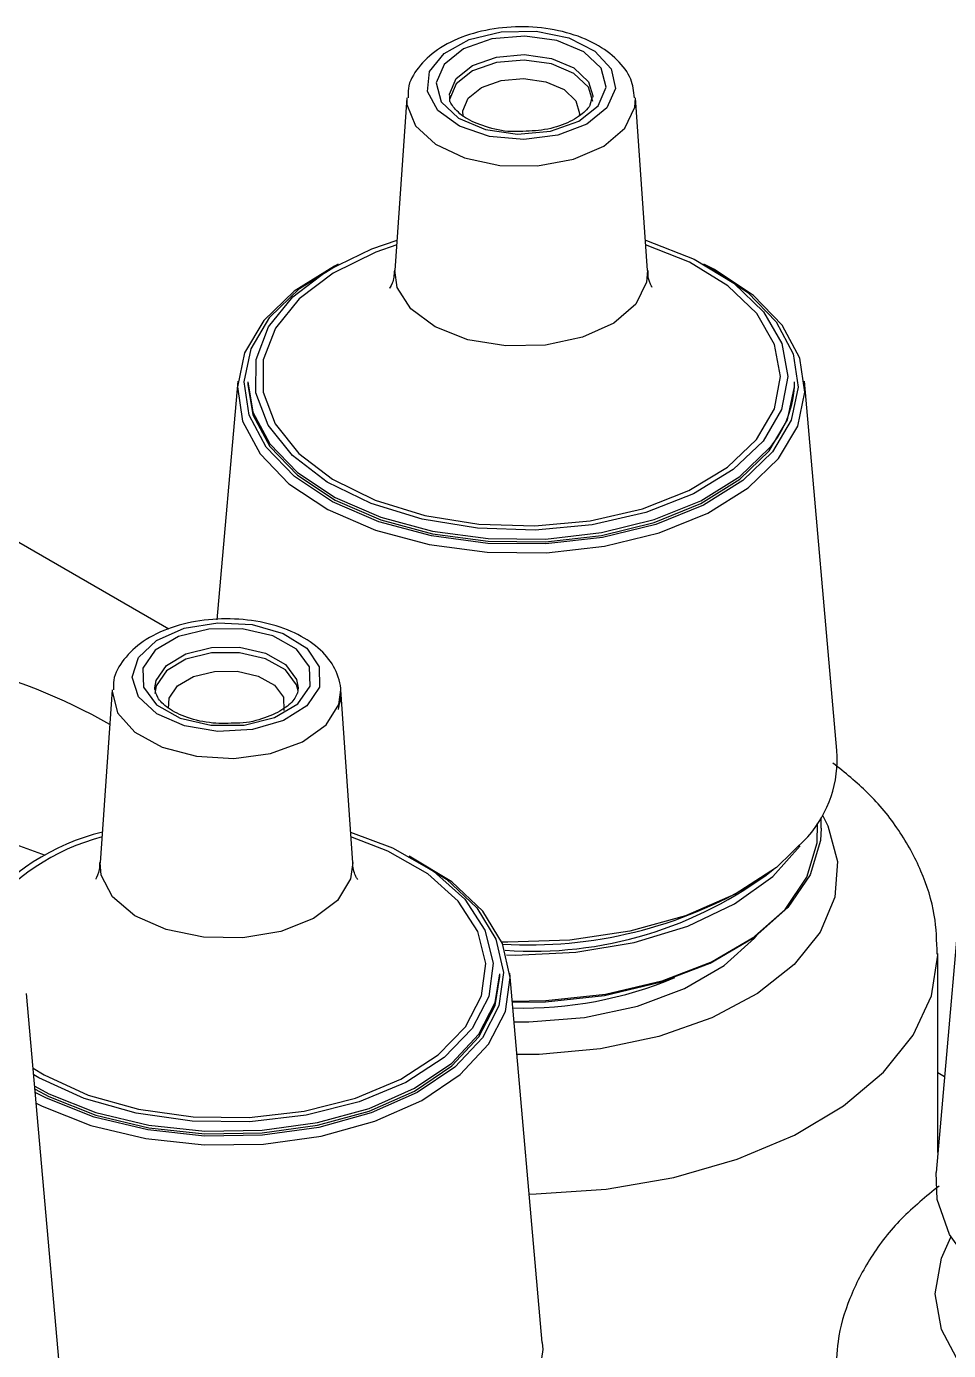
# Model space of a CAD drawing. Header units: millimetres. Extents: x 15 to 589, y 5 to 415.
# Drawn here: x 535.37 to 549.2, y 130.22 to 150.07 of the extents above; entities that cross this region are included whole.
import ezdxf

# ---------------------------------------------------------------- set-up
doc = ezdxf.new("R2010")
doc.units = ezdxf.units.MM

msp = doc.modelspace()

# ---------------------------------------------------------------- linework, layer by layer
at = {"color": 7, "linetype": 'Continuous', "lineweight": 25}
for p, q in [((541.075, 149.002), (540.897, 146.411)), ((543.856, 149.017), (543.821, 148.891)), ((543.864, 149.031), (543.864, 149.012)), ((544.682, 146.411), (544.504, 149.002)), ((537.505, 141.036), (529.166, 145.851)), ((538.538, 144.751), (538.225, 141.173)), ((538.689, 144.744), (538.689, 144.703)), ((546.889, 144.703), (546.889, 144.744)), ((547.526, 139.213), (547.041, 144.751)), ((536.656, 140.124), (536.477, 137.532)), ((537.296, 140.13), (537.295, 140.152)), ((539.445, 140.156), (539.436, 140.072)), ((540.057, 139.903), (540.085, 140.124)), ((540.263, 137.532), (540.085, 140.124)), ((549.498, 138.424), (549.013, 132.886)), ((547.289, 138.048), (547.289, 138.211)), ((549.039, 133.184), (549.039, 136.17)), ((542.401, 135.433), (542.47, 135.865)), ((542.47, 135.825), (542.47, 135.865)), ((543.106, 130.335), (542.621, 135.873)), ((535.859, 130.03), (535.373, 135.568)), ((549.139, 134.32), (549.039, 134.378))]:
    msp.add_line(p, q, dxfattribs=at)
at = {"color": 7, "linetype": 'Continuous', "lineweight": 25, "flags": 128}
for points in [[(544.074, 148.85), (543.772, 148.605), (543.337, 148.44), (542.828, 148.377), (542.314, 148.424), (541.864, 148.575), (541.539, 148.81), (541.383, 149.096), (541.417, 149.396), (541.636, 149.669), (542.011, 149.877), (542.491, 149.993), (543.012, 150.002), (543.502, 149.901), (543.896, 149.704), (544.141, 149.439), (544.203, 149.141), (544.074, 148.85)], [(543.946, 148.884), (544.063, 149.163), (543.987, 149.447), (543.728, 149.692), (543.326, 149.862), (542.843, 149.929), (542.351, 149.885), (541.927, 149.736), (541.633, 149.504), (541.516, 149.225), (541.592, 148.941), (541.851, 148.696), (542.253, 148.526), (542.736, 148.459), (543.228, 148.503), (543.652, 148.652), (543.946, 148.884)], [(546.418, 143.853), (545.971, 143.426), (545.375, 143.064), (544.658, 142.784), (543.854, 142.6), (543.001, 142.52), (542.137, 142.547), (541.304, 142.682), (540.54, 142.916), (539.882, 143.24), (539.359, 143.638), (538.997, 144.091), (538.812, 144.579), (538.814, 145.078), (539.001, 145.566), (539.365, 146.019), (539.889, 146.416), (540.549, 146.739), (540.928, 146.87)], [(544.651, 146.87), (544.668, 146.864), (545.383, 146.584), (545.977, 146.221), (546.422, 145.792), (546.697, 145.319), (546.789, 144.822), (546.695, 144.326), (546.418, 143.853)], [(540.047, 146.507), (539.992, 146.479), (539.386, 146.103), (538.929, 145.662), (538.64, 145.176), (538.533, 144.666), (538.612, 144.154), (538.874, 143.663), (539.307, 143.214), (539.892, 142.827), (540.603, 142.519), (541.41, 142.302), (542.278, 142.188), (543.168, 142.18), (544.041, 142.279), (544.859, 142.48), (545.587, 142.775), (546.193, 143.152), (546.65, 143.592)], [(546.56, 143.693), (546.113, 143.262), (545.522, 142.895), (544.811, 142.606), (544.011, 142.409), (543.159, 142.313), (542.29, 142.321), (541.443, 142.433), (540.654, 142.644), (539.96, 142.945), (539.388, 143.323), (538.966, 143.762), (538.71, 144.241), (538.633, 144.741), (538.738, 145.239), (539.019, 145.714), (539.465, 146.144), (540.045, 146.505)], [(546.65, 143.592), (546.939, 144.078), (547.046, 144.588), (546.967, 145.1), (546.705, 145.591), (546.272, 146.04), (545.687, 146.427), (545.531, 146.507)], [(545.534, 146.505), (545.619, 146.461), (546.191, 146.083), (546.613, 145.644), (546.869, 145.165), (546.946, 144.665), (546.841, 144.167), (546.56, 143.693)], [(538.689, 144.744), (538.766, 144.288), (539.018, 143.815), (539.435, 143.383), (539.998, 143.01), (540.684, 142.713), (541.461, 142.505), (542.297, 142.394), (543.154, 142.386), (543.995, 142.482), (544.783, 142.676), (545.484, 142.96), (546.068, 143.323), (546.508, 143.747)], [(538.689, 144.703), (538.766, 144.248), (539.018, 143.775), (539.435, 143.342), (539.998, 142.969), (540.684, 142.672), (541.461, 142.464), (542.297, 142.353), (543.154, 142.346), (543.995, 142.441), (544.783, 142.635), (545.484, 142.919), (546.068, 143.282), (546.508, 143.706), (546.786, 144.174), (546.889, 144.666), (546.889, 144.703)], [(539.763, 140.166), (539.575, 139.886), (539.225, 139.664), (538.759, 139.529), (538.241, 139.501), (537.74, 139.583), (537.324, 139.764), (537.05, 140.019), (536.954, 140.315), (537.049, 140.61), (537.322, 140.866), (537.737, 141.047), (538.238, 141.13), (538.756, 141.102), (539.222, 140.969), (539.573, 140.747), (539.762, 140.467), (539.763, 140.166)], [(539.624, 140.181), (539.617, 140.468), (539.421, 140.732), (539.065, 140.933), (538.603, 141.039), (538.105, 141.036), (537.648, 140.922), (537.301, 140.717), (537.116, 140.45), (537.123, 140.163), (537.319, 139.899), (537.675, 139.698), (538.137, 139.592), (538.635, 139.596), (539.092, 139.709), (539.439, 139.914), (539.624, 140.181)], [(547.289, 138.048), (547.279, 137.867), (547.123, 137.349), (546.791, 136.86), (546.295, 136.419), (545.655, 136.045), (544.898, 135.753), (544.054, 135.555), (543.159, 135.459), (542.658, 135.452)], [(542.659, 135.44), (543.155, 135.447), (544.04, 135.542), (544.874, 135.738), (545.623, 136.027), (546.256, 136.396), (546.747, 136.832), (547.075, 137.316), (547.229, 137.828), (547.235, 138.122)], [(540.231, 137.991), (540.858, 137.755), (541.473, 137.404), (541.943, 136.985), (542.246, 136.518), (542.368, 136.023), (542.303, 135.525)], [(547.091, 137.922), (546.619, 137.46), (545.999, 137.059), (545.256, 136.737), (544.419, 136.504), (543.519, 136.37), (542.59, 136.339), (542.501, 136.342)], [(542.555, 135.3), (542.625, 135.812), (542.509, 136.321), (542.213, 136.806), (541.748, 137.244), (541.136, 137.617), (541.112, 137.628)], [(541.115, 137.627), (541.669, 137.285), (542.123, 136.857), (542.412, 136.384), (542.526, 135.886), (542.457, 135.386)], [(542.57, 136.148), (542.704, 136.145), (543.611, 136.188), (544.485, 136.336), (545.289, 136.582), (545.991, 136.917), (546.562, 137.326), (546.973, 137.786)], [(542.685, 135.144), (542.906, 135.145), (543.741, 135.212), (544.532, 135.381), (545.241, 135.644), (545.836, 135.989), (546.288, 136.4), (546.331, 136.452)], [(535.499, 134.135), (535.706, 134.025), (536.412, 133.745), (537.204, 133.556), (538.047, 133.465), (538.904, 133.478), (539.737, 133.593), (540.511, 133.806), (541.191, 134.107), (541.748, 134.483), (542.157, 134.918), (542.401, 135.392), (542.47, 135.825)], [(542.303, 135.525), (542.054, 135.047), (541.633, 134.611), (541.059, 134.237), (540.359, 133.944), (539.567, 133.744), (538.718, 133.647), (537.853, 133.657), (537.013, 133.775), (536.236, 133.994), (535.558, 134.305), (535.48, 134.351)], [(535.495, 134.178), (535.706, 134.066), (536.412, 133.786), (537.204, 133.596), (538.047, 133.506), (538.904, 133.519), (539.737, 133.634), (540.511, 133.847), (541.191, 134.148), (541.748, 134.524), (542.157, 134.959), (542.401, 135.433)], [(542.457, 135.386), (542.21, 134.905), (541.795, 134.465), (541.23, 134.083), (540.541, 133.778), (539.756, 133.562), (538.911, 133.445), (538.042, 133.432), (537.188, 133.524), (536.385, 133.716), (535.669, 134.001), (535.503, 134.087)], [(535.517, 133.925), (535.604, 133.881), (536.337, 133.59), (537.159, 133.393), (538.034, 133.299), (538.924, 133.312), (539.789, 133.432), (540.593, 133.653), (541.299, 133.966), (541.877, 134.356), (542.302, 134.808), (542.555, 135.3)], [(557.93, 131.455), (557.413, 131.009), (556.756, 130.63), (555.982, 130.332), (555.123, 130.127), (554.211, 130.023), (553.281, 130.023), (552.37, 130.128), (551.511, 130.334), (550.739, 130.633), (550.082, 131.012), (549.566, 131.459), (549.211, 131.955), (549.03, 132.481), (549.013, 132.886)], [(543.106, 130.335), (543.112, 130.231), (543.033, 129.696)]]:
    msp.add_lwpolyline(points, dxfattribs=at)
at = {"color": 8, "linetype": 'Continuous', "lineweight": 25, "flags": 128}
for points in [[(543.864, 148.949), (543.799, 149.162), (543.581, 149.369), (543.242, 149.512), (542.835, 149.569), (542.42, 149.532), (542.062, 149.406), (541.814, 149.21), (541.715, 148.975), (541.714, 148.949)], [(541.715, 149.04), (541.715, 149.057), (541.814, 149.292), (542.062, 149.488), (542.42, 149.614), (542.835, 149.651), (543.242, 149.594), (543.581, 149.451), (543.799, 149.244), (543.864, 149.031)], [(541.921, 148.722), (541.915, 148.807), (541.996, 148.999), (542.197, 149.158), (542.489, 149.26), (542.826, 149.29), (543.158, 149.244), (543.434, 149.128), (543.611, 148.959), (543.664, 148.765), (543.659, 148.73)], [(541.075, 149.002), (541.077, 148.902), (541.204, 148.584), (541.503, 148.308), (541.941, 148.102), (542.471, 147.989), (543.036, 147.983), (543.574, 148.082), (544.027, 148.277), (544.346, 148.546)], [(544.346, 148.546), (544.496, 148.86), (544.504, 149.002)], [(540.923, 146.797), (540.61, 146.686), (539.968, 146.372), (539.458, 145.986), (539.104, 145.546), (538.922, 145.071), (538.921, 144.586), (539.1, 144.111), (539.453, 143.67), (539.961, 143.283), (540.602, 142.968), (541.344, 142.74), (542.155, 142.609), (542.995, 142.582), (543.825, 142.66), (544.607, 142.84), (545.304, 143.112), (545.884, 143.464), (546.319, 143.88), (546.319, 143.88)], [(546.319, 143.88), (546.588, 144.34), (546.68, 144.823), (546.591, 145.305), (546.323, 145.766), (545.89, 146.183), (545.312, 146.536), (544.656, 146.797)], [(544.682, 146.411), (544.67, 146.236), (544.507, 145.907), (544.177, 145.623), (543.711, 145.412), (543.154, 145.294), (542.562, 145.282), (541.992, 145.375), (541.5, 145.566), (541.134, 145.836), (540.931, 146.157), (540.897, 146.416)], [(537.295, 140.152), (537.313, 140.266), (537.469, 140.491), (537.762, 140.664), (538.147, 140.759), (538.566, 140.762), (538.956, 140.673), (539.256, 140.504), (539.422, 140.281), (539.445, 140.156)], [(539.443, 140.111), (539.422, 140.199), (539.256, 140.422), (538.956, 140.591), (538.566, 140.681), (538.147, 140.678), (537.762, 140.582), (537.469, 140.409), (537.313, 140.184), (537.295, 140.071)], [(537.502, 139.845), (537.51, 140), (537.636, 140.183), (537.875, 140.324), (538.188, 140.401), (538.53, 140.404), (538.847, 140.331), (539.091, 140.193), (539.226, 140.012), (539.23, 139.815)], [(536.656, 140.124), (536.654, 140.103), (536.737, 139.78), (536.997, 139.49), (537.405, 139.265), (537.918, 139.129), (538.48, 139.096), (539.03, 139.17), (539.509, 139.343), (539.864, 139.597), (540.057, 139.903)], [(547.307, 138.242), (547.388, 138.082), (547.532, 137.551), (547.493, 137.014), (547.274, 136.491), (546.883, 136.004), (546.334, 135.569), (545.649, 135.205), (544.854, 134.925), (543.98, 134.74), (543.06, 134.657), (542.728, 134.653)], [(542.196, 135.537), (542.259, 136.021), (542.14, 136.502), (541.846, 136.957), (541.388, 137.365), (540.79, 137.706), (540.236, 137.918)], [(540.263, 137.533), (540.232, 137.289), (540.034, 136.967), (539.673, 136.695), (539.185, 136.502), (538.617, 136.405), (538.024, 136.414), (537.466, 136.528), (536.996, 136.736), (536.66, 137.018), (536.492, 137.346), (536.477, 137.533)], [(542.911, 132.563), (543.012, 132.564), (544.065, 132.638), (545.08, 132.813), (546.03, 133.085), (546.887, 133.446), (547.625, 133.885), (548.225, 134.389), (548.668, 134.945), (548.942, 135.536), (549.039, 136.146), (549.039, 136.164)], [(535.471, 134.449), (535.635, 134.349), (536.294, 134.047), (537.05, 133.834), (537.868, 133.72), (538.709, 133.709), (539.534, 133.804), (540.305, 133.998), (540.985, 134.284), (541.544, 134.648), (541.953, 135.072), (542.196, 135.537)], [(558.267, 131.915), (558.408, 131.603), (558.5, 131.068), (558.408, 130.533), (558.138, 130.019), (557.699, 129.544), (557.108, 129.129), (556.389, 128.788), (555.567, 128.534), (554.676, 128.378), (553.75, 128.326), (552.823, 128.378), (551.932, 128.534), (551.111, 128.788), (550.391, 129.129), (549.8, 129.544), (549.361, 130.019), (549.091, 130.533), (549, 131.068), (549.091, 131.603), (549.232, 131.915)]]:
    msp.add_lwpolyline(points, dxfattribs=at)
at = {"color": 7, "linetype": 'Continuous', "lineweight": 25}
for centre, radius, start, end in [((545.345, 144.763), 1.545, 318.8576, 359.277), ((532.095, 131.548), 9.242, 60.6867, 90.9055), ((545.756, 139.09), 1.774, 318.8033, 3.9624), ((532.045, 128.524), 9.803, 68.398, 84.7496), ((537.322, 134.687), 3.403, 103.8316, 142.075), ((542.96, 142.14), 5.936, 266.0282, 307.4564), ((542.912, 142.904), 6.604, 266.5366, 301.0788), ((542.831, 141.17), 5.818, 268.3839, 292.9031)]:
    msp.add_arc(centre, radius, start, end, dxfattribs=at)
at = {"color": 8, "linetype": 'Continuous', "lineweight": 25}
msp.add_arc((537.316, 134.778), 3.243, 104.4961, 143.4906, dxfattribs=at)
at = {"color": 7, "linetype": 'Continuous', "lineweight": 25}
for points, knots in [([(544.491, 149.004), (544.479, 149.099), (544.452, 149.308), (544.238, 149.585), (543.913, 149.824), (543.478, 149.995), (542.969, 150.078), (542.441, 150.062), (541.941, 149.946), (541.526, 149.743), (541.242, 149.471), (541.087, 149.211), (541.094, 149.051), (541.096, 149.004)], [0, 0, 0, 0, 0.074412, 0.164379, 0.259578, 0.361416, 0.464789, 0.568058, 0.672016, 0.777658, 0.873976, 0.963446, 1, 1, 1, 1]), ([(542.72, 148.498), (542.711, 148.498), (542.567, 148.489), (542.291, 148.55), (541.966, 148.675), (541.771, 148.85), (541.706, 148.964), (541.722, 149.025), (541.725, 149.038)], [0, 0, 0, 0, 0.015899, 0.252215, 0.485464, 0.710909, 0.934151, 1, 1, 1, 1]), ([(543.79, 148.846), (543.764, 148.817), (543.686, 148.733), (543.458, 148.604), (543.106, 148.503), (542.847, 148.5), (542.72, 148.498)], [0, 0, 0, 0, 0.149898, 0.435524, 0.724378, 1, 1, 1, 1]), ([(543.821, 148.891), (543.821, 148.89), (543.817, 148.877), (543.804, 148.861), (543.79, 148.846)], [0, 0, 0, 0, 0.029927, 1, 1, 1, 1]), ([(540.888, 146.417), (540.883, 146.346), (540.872, 146.213), (540.802, 146.135), (540.821, 146.153), (540.822, 146.155)], [0, 0, 0, 0, 0.508242, 0.967723, 1, 1, 1, 1]), ([(544.748, 146.166), (544.751, 146.163), (544.76, 146.153), (544.694, 146.259), (544.693, 146.372), (544.692, 146.415)], [0, 0, 0, 0, 0.206021, 0.698384, 1, 1, 1, 1]), ([(540.048, 139.829), (540.066, 139.905), (540.109, 140.095), (540.037, 140.406), (539.826, 140.703), (539.498, 140.943), (539.065, 141.115), (538.557, 141.199), (538.028, 141.184), (537.528, 141.07), (537.111, 140.868), (536.825, 140.597), (536.668, 140.336), (536.675, 140.174), (536.677, 140.125)], [0, 0, 0, 0, 0.056015, 0.141024, 0.224398, 0.312527, 0.406854, 0.50266, 0.598365, 0.694698, 0.792575, 0.881931, 0.96492, 1, 1, 1, 1]), ([(538.534, 139.626), (538.411, 139.621), (538.15, 139.611), (537.775, 139.697), (537.482, 139.842), (537.32, 140.01), (537.307, 140.096), (537.301, 140.137)], [0, 0, 0, 0, 0.1940299, 0.4082671, 0.6183448, 0.821076, 1, 1, 1, 1]), ([(539.433, 140.079), (539.422, 140.053), (539.392, 139.979), (539.247, 139.833), (538.954, 139.698), (538.691, 139.625), (538.547, 139.626), (538.534, 139.626)], [0, 0, 0, 0, 0.143852, 0.409453, 0.692842, 0.974157, 1, 1, 1, 1]), ([(549.028, 136.161), (549.023, 136.356), (549.01, 136.782), (548.805, 137.414), (548.466, 138.033), (548.021, 138.58), (547.645, 138.881), (547.466, 139.025)], [0, 0, 0, 0, 0.174824, 0.381492, 0.589321, 0.803856, 1, 1, 1, 1]), ([(536.466, 137.535), (536.467, 137.499), (536.469, 137.392), (536.405, 137.281), (536.408, 137.285), (536.409, 137.286)], [0, 0, 0, 0, 0.246682, 0.750076, 1, 1, 1, 1]), ([(540.338, 137.278), (540.332, 137.286), (540.32, 137.304), (540.257, 137.444), (540.266, 137.522), (540.267, 137.53)], [0, 0, 0, 0, 0.418588, 0.941528, 1, 1, 1, 1]), ([(549.059, 132.683), (548.863, 132.525), (548.469, 132.207), (548.024, 131.633), (547.704, 131.012), (547.521, 130.406), (547.518, 130.009), (547.516, 129.837)], [0, 0, 0, 0, 0.217029, 0.434597, 0.642692, 0.844469, 1, 1, 1, 1])]:
    msp.add_open_spline(points, degree=3, knots=knots, dxfattribs=at)

doc.saveas('drawing.dxf')
